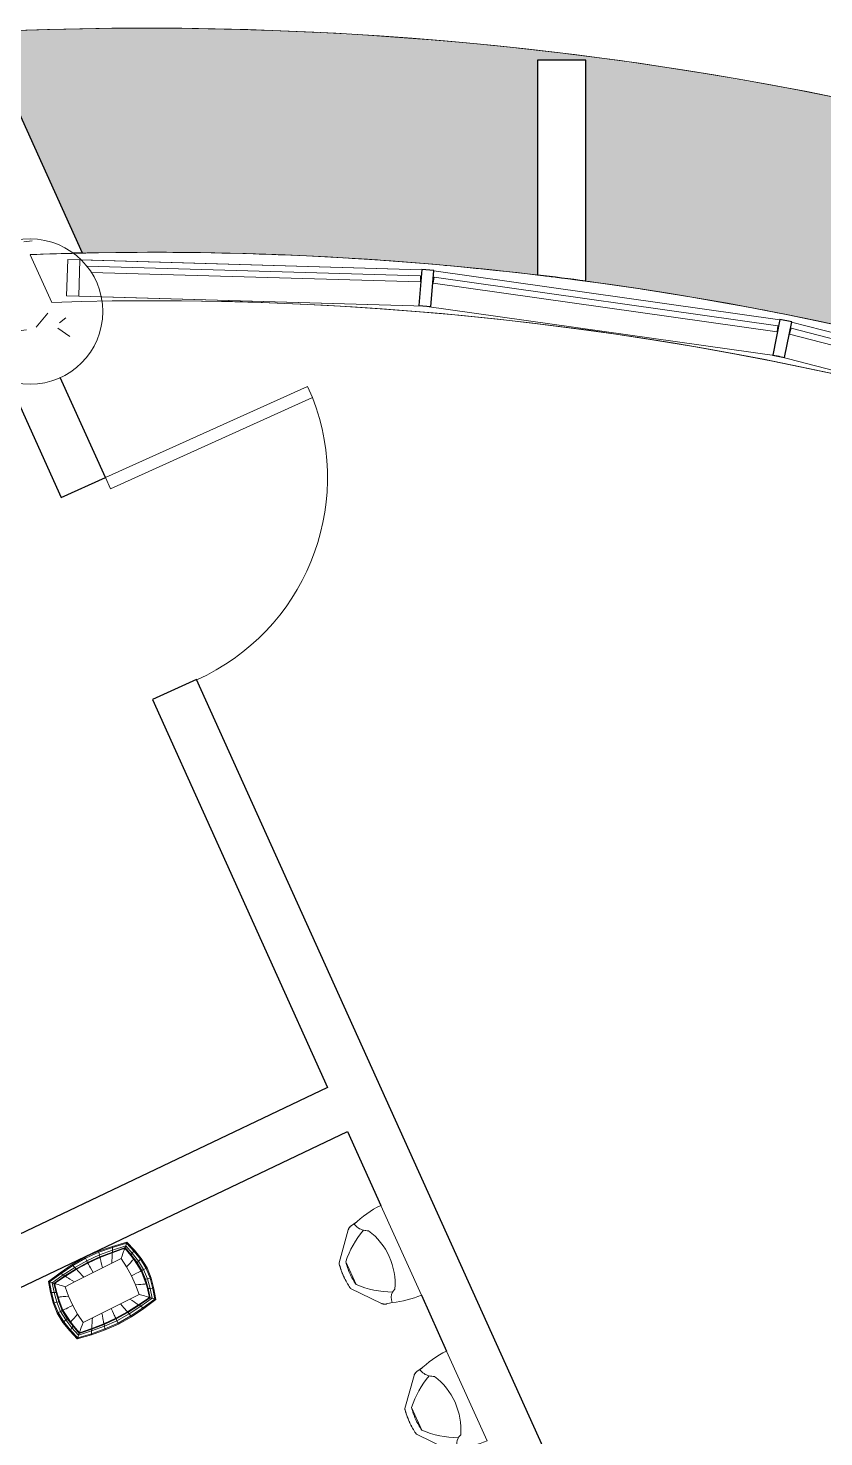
# Model space of a CAD drawing. Header units: metres. Extents: x -217 to -108, y -304 to -188.
# Drawn here: x -149.13 to -145.84, y -223.78 to -217.96 of the extents above; entities that cross this region are included whole.
import ezdxf

# ---------------------------------------------------------------- set-up
doc = ezdxf.new("R2010")
doc.units = ezdxf.units.M
for name, color, linetype, lineweight in [('A-DOOR', 31, 'Continuous', 9), ('A-FLOR', 192, 'Continuous', 9), ('A-FLOR-PATT', 8, 'Continuous', 9), ('A-GLAZ-CURT', 52, 'Continuous', 9), ('A-GLAZ-CWMG', 51, 'Continuous', 9), ('A-WALL', 113, 'Continuous', 9), ('G-IMPT', 8, 'Continuous', 9), ('P-SANR-FIXT', 6, 'Continuous', 9), ('Q-SPCQ', 91, 'Continuous', 9), ('S-COLS', 52, 'Continuous', 9)]:
    doc.layers.add(name, color=color, linetype=linetype, lineweight=lineweight)

# ---------------------------------------------------------------- blocks, each defined once
blk = doc.blocks.new('Montante rectangular - 50 x 150 mm-715911-Nivel 3')
at = {"layer": 'A-GLAZ-CWMG'}
for p, q in [((-148.9185, -219.0712), (-148.9142, -218.9213)), ((-148.9142, -218.9213), (-147.5021, -218.962)), ((-147.5147, -219.1102), (-147.5021, -218.962)), ((-147.4877, -219.1125), (-148.9185, -219.0712)), ((-147.4877, -219.1125), (-147.5147, -219.1102))]:
    blk.add_line(p, q, dxfattribs=at)
blk = doc.blocks.new('Montante rectangular - 50 x 150 mm-715918-Nivel 3')
at = {"layer": 'A-GLAZ-CWMG'}
for p, q in [((-147.4523, -218.9662), (-147.4649, -219.1144)), ((-147.4523, -218.9662), (-146.0248, -219.1684)), ((-146.0272, -219.3195), (-147.4919, -219.1121)), ((-147.4649, -219.1144), (-147.4919, -219.1121)), ((-146.0538, -219.3142), (-146.0248, -219.1684)), ((-146.0272, -219.3195), (-146.0538, -219.3142))]:
    blk.add_line(p, q, dxfattribs=at)
blk = doc.blocks.new('Montante rectangular - 50 x 150 mm-673897-Nivel 3')
at = {"layer": 'A-GLAZ-CWMG'}
for p, q in [((0, 0.075), (-0.05, 0.075)), ((-0.05, 0.075), (-0.05, -0.075)), ((0, -0.075), (0, 0.075)), ((-0.05, -0.075), (0, -0.075))]:
    blk.add_line(p, q, dxfattribs=at)
blk = doc.blocks.new('Montante rectangular - 50 x 150 mm-673896-Nivel 3')
at = {"layer": 'A-GLAZ-CWMG'}
for p, q in [((-0.025, -0.075), (-0.025, 0.075)), ((-0.025, 0.075), (0.025, 0.075)), ((0.025, 0.075), (0.025, -0.075)), ((0.025, -0.075), (-0.025, -0.075))]:
    blk.add_line(p, q, dxfattribs=at)
blk = doc.blocks.new('M_Hormigón-Redondo-Pilar - 600 mm-V50-Nivel 3')
at = {"layer": 'S-COLS'}
h = blk.add_hatch(dxfattribs=at)
h.set_pattern_fill('FP_10', color=256, style=0, pattern_type=2)
h.set_pattern_definition([(50, (149.119, 219.135), (0.7288314, -0.0632911), [0.076, -0.838]), (355, (149.119, 219.135), (-0.1409327, 0.764191), [0.061, -0.671]), (100.451, (149.18, 219.129), (0.5877327, 0.700228), [0.065, -0.712]), (46.184, (149.119, 219.338), (1.0841735, -0.1685523), [0.114, -1.257]), (96.636, (149.21, 219.324), (0.9500268, 0.989415), [0.097, -1.069]), (351.184, (149.119, 219.338), (0.9499683, 0.9901036), [0.091, -1.006]), (21, (149.221, 219.287), (0.6067662, -0.4087001), [0.076, -0.838]), (326, (149.221, 219.287), (0.2472247, 0.736702), [0.061, -0.671]), (71.451, (149.271, 219.253), (0.8535199, 0.3274948), [0.065, -0.712]), (37.5, (149.119, 219.135), (0.0124776, 0.3385577), [0.034, -0.629, 0.034, -0.647, -0.673]), (37.5, (149.119, 219.135), (0.0124776, 0.3385577), [-1.343, 0.034, -0.64]), (7.5, (149.119, 219.135), (0.26703754, 0.40027984), [0.034, -0.355, 0.034, -0.614, -0.257]), (7.5, (149.119, 219.135), (0.26703754, 0.40027984), [-1.035, 0.034, -0.223]), (327.5, (148.893, 219.135), (0.54253947, -0.02312834), [0.034, -0.22, 0.034, -0.759, -1.052]), (327.5, (148.893, 219.135), (0.54253947, -0.02312834), [-1.046, 0.034, -1.018]), (317.5, (148.791, 219.135), (0.5922234, 0.1015895), [0.034, -0.297, 0.034, -0.493, -0.747]), (317.5, (148.791, 219.135), (0.5922234, 0.1015895), [-0.856, 0.034, -0.713])])
h.paths.add_polyline_path([(0, -0.3), (0.0641, -0.2925), (0.1148, -0.2772), (0.1667, -0.2494), (0.2121, -0.2121), (0.2494, -0.1667), (0.2772, -0.1148), (0.2942, -0.0585), (0.3, 0), (0.2935, 0.061), (0.2772, 0.1148), (0.2494, 0.1667), (0.2104, 0.2135), (0.1623, 0.2518), (0.1148, 0.2772), (0.0585, 0.2942), (0, 0.3), (-0.0585, 0.2942), (-0.1148, 0.2772), (-0.1667, 0.2494), (-0.2121, 0.2121), (-0.2494, 0.1667), (-0.2788, 0.1093), (-0.2942, 0.0585), (-0.3, 0), (-0.2942, -0.0585), (-0.2772, -0.1148), (-0.2494, -0.1667), (-0.2121, -0.2121), (-0.1667, -0.2494), (-0.1148, -0.2772), (-0.0585, -0.2942), (-0.0502, -0.2951)], flags=0)
for start, end in [(360, 180), (180, 360)]:
    blk.add_arc((0, 0), 0.3, start, end, dxfattribs=at)
blk = doc.blocks.new('Panel de sistema - Acristalado-715964-Nivel 3')
at = {"layer": 'A-GLAZ-CURT', "lineweight": 18}
for p, q in [((0.7042, 0.0495), (-0.676, 0.0495)), ((-0.6557, 0.0245), (0.7042, 0.0245)), ((0.7042, 0.0245), (0.7042, 0.0495))]:
    blk.add_line(p, q, dxfattribs=at)
blk = doc.blocks.new('Panel de sistema - Acristalado-715965-Nivel 3')
at = {"layer": 'A-GLAZ-CURT', "lineweight": 18}
for p, q in [((0.7167, 0.0495), (-0.7167, 0.0495)), ((-0.7167, 0.0495), (-0.7167, 0.0245)), ((-0.7167, 0.0245), (0.7167, 0.0245)), ((0.7167, 0.0245), (0.7167, 0.0495))]:
    blk.add_line(p, q, dxfattribs=at)
blk = doc.blocks.new('Montante rectangular - 50 x 150 mm-715929-Nivel 3')
at = {"layer": 'A-GLAZ-CWMG'}
for p, q in [((-147.5021, -218.962), (-148.9086, -218.9214)), ((-147.4877, -219.1125), (-148.8257, -219.0739))]:
    blk.add_line(p, q, dxfattribs=at)
blk = doc.blocks.new('Montante rectangular - 50 x 150 mm-715935-Nivel 3')
at = {"layer": 'A-GLAZ-CWMG'}
for p, q in [((-146.0248, -219.1684), (-147.4523, -218.9662)), ((-146.0272, -219.3195), (-147.4919, -219.1121))]:
    blk.add_line(p, q, dxfattribs=at)
blk = doc.blocks.new('Montante rectangular - 50 x 150 mm-715954-Nivel 3')
at = {"layer": 'A-GLAZ-CWMG', "lineweight": 25}
for p, q in [((-0.025, 0.075), (0.025, 0.075)), ((-0.025, -0.075), (-0.025, 0.075)), ((0.025, 0.075), (0.025, -0.075)), ((0.025, -0.075), (-0.025, -0.075))]:
    blk.add_line(p, q, dxfattribs=at)
blk = doc.blocks.new('Urinal-2_Reed - Urinal-V77-Nivel 3')
at = {"layer": 'P-SANR-FIXT'}
for p, q in [((-0.0694, 0.3546), (-0.1782, 0.2643)), ((-0.0673, 0.3556), (-0.0653, 0.356)), ((-0.0653, 0.356), (-0.0593, 0.3569)), ((-0.0593, 0.3569), (-0.054, 0.3577)), ((-0.054, 0.3577), (-0.0475, 0.3585)), ((-0.0475, 0.3585), (-0.041, 0.3591)), ((-0.041, 0.3591), (-0.0343, 0.3597)), ((-0.0343, 0.3597), (-0.0264, 0.3601)), ((-0.0264, 0.3601), (-0.0207, 0.3603)), ((-0.0207, 0.3603), (-0.0162, 0.3603)), ((-0.0162, 0.3603), (-0.0136, 0.3604)), ((-0.0099, 0.3604), (-0.0073, 0.3603)), ((-0.0073, 0.3603), (-0.0027, 0.3603)), ((-0.0027, 0.3603), (0.0029, 0.3601)), ((0.0029, 0.3601), (0.0109, 0.3597)), ((0.0109, 0.3597), (0.0175, 0.3591)), ((0.0175, 0.3591), (0.024, 0.3585)), ((0.024, 0.3585), (0.0305, 0.3577)), ((0.0305, 0.3577), (0.0359, 0.3569)), ((0.0359, 0.3569), (0.0418, 0.356)), ((0.0418, 0.356), (0.0439, 0.3556)), ((0.1548, 0.2643), (0.0459, 0.3546)), ((0.0394, 0.3276), (-0.0636, 0.3276)), ((-0.0121, 0.3324), (-0.0117, 0.3324)), ((-0.1931, 0.2221), (-0.189, 0.246)), ((0.1656, 0.246), (0.1703, 0.2183)), ((-0.2153, 0.1), (0.1918, 0.1))]:
    blk.add_line(p, q, dxfattribs=at)
at = {"layer": 'P-SANR-FIXT', "flags": 128}
for points in [[(-0.0694, 0.3546), (-0.0693, 0.3548), (-0.0691, 0.3549), (-0.069, 0.355), (-0.0688, 0.3551), (-0.0687, 0.3551), (-0.0685, 0.3552), (-0.0683, 0.3553), (-0.0682, 0.3554), (-0.068, 0.3554), (-0.0678, 0.3555), (-0.0677, 0.3555), (-0.0675, 0.3556), (-0.0673, 0.3556)], [(-0.0136, 0.3604), (-0.0136, 0.3604), (-0.0136, 0.3604), (-0.0136, 0.3604), (-0.0136, 0.3604), (-0.0136, 0.3604), (-0.0135, 0.3604), (-0.0135, 0.3604), (-0.0135, 0.3604), (-0.0135, 0.3604), (-0.0134, 0.3604), (-0.0134, 0.3604), (-0.0134, 0.3604), (-0.0133, 0.3604), (-0.0133, 0.3604), (-0.0132, 0.3604), (-0.0132, 0.3604), (-0.0132, 0.3604), (-0.0131, 0.3604), (-0.013, 0.3604), (-0.013, 0.3604), (-0.0129, 0.3604), (-0.0129, 0.3604), (-0.0128, 0.3604), (-0.0128, 0.3604), (-0.0127, 0.3604), (-0.0126, 0.3604), (-0.0126, 0.3604), (-0.0125, 0.3604), (-0.0124, 0.3604), (-0.0123, 0.3604), (-0.0123, 0.3604), (-0.0122, 0.3604), (-0.0121, 0.3604), (-0.0121, 0.3604), (-0.012, 0.3604), (-0.0119, 0.3604), (-0.0118, 0.3604), (-0.0118, 0.3604), (-0.0117, 0.3604), (-0.0116, 0.3604), (-0.0115, 0.3604), (-0.0115, 0.3604), (-0.0114, 0.3604), (-0.0113, 0.3604), (-0.0112, 0.3604), (-0.0112, 0.3604), (-0.0111, 0.3604), (-0.011, 0.3604), (-0.011, 0.3604), (-0.0109, 0.3604), (-0.0108, 0.3604), (-0.0108, 0.3604), (-0.0107, 0.3604), (-0.0106, 0.3604), (-0.0106, 0.3604), (-0.0105, 0.3604), (-0.0105, 0.3604), (-0.0104, 0.3604), (-0.0103, 0.3604), (-0.0103, 0.3604), (-0.0103, 0.3604), (-0.0102, 0.3604), (-0.0102, 0.3604), (-0.0101, 0.3604), (-0.0101, 0.3604), (-0.0101, 0.3604), (-0.01, 0.3604), (-0.01, 0.3604), (-0.01, 0.3604), (-0.0099, 0.3604), (-0.0099, 0.3604), (-0.0099, 0.3604), (-0.0099, 0.3604), (-0.0099, 0.3604), (-0.0099, 0.3604), (-0.0099, 0.3604), (-0.0099, 0.3604)], [(0.0439, 0.3556), (0.044, 0.3556), (0.0442, 0.3555), (0.0444, 0.3555), (0.0446, 0.3554), (0.0447, 0.3554), (0.0449, 0.3553), (0.045, 0.3552), (0.0452, 0.3551), (0.0454, 0.355), (0.0455, 0.355), (0.0457, 0.3549), (0.0458, 0.3547), (0.0459, 0.3546)], [(-0.189, 0.246), (-0.1886, 0.2475), (-0.1882, 0.2489), (-0.1877, 0.2503), (-0.1871, 0.2517), (-0.1865, 0.253), (-0.1858, 0.2544), (-0.1851, 0.2557), (-0.1844, 0.257), (-0.1835, 0.2582), (-0.1827, 0.2594), (-0.1817, 0.2606), (-0.1808, 0.2617), (-0.1798, 0.2628), (-0.1787, 0.2639), (-0.1782, 0.2643)], [(0.1548, 0.2643), (0.1558, 0.2633), (0.1569, 0.2622), (0.1579, 0.2611), (0.1588, 0.2599), (0.1597, 0.2587), (0.1605, 0.2575), (0.1613, 0.2562), (0.1621, 0.2549), (0.1628, 0.2536), (0.1634, 0.2523), (0.164, 0.2509), (0.1645, 0.2495), (0.165, 0.2481), (0.1654, 0.2466), (0.1656, 0.246)]]:
    blk.add_lwpolyline(points, dxfattribs=at)
at = {"layer": 'P-SANR-FIXT'}
for centre, radius, start, end in [((-0.0666, 0.3512), 0.00446, 100.11286, 129.68782), ((-0.0136, 0.0544), 0.3059, 99.72055, 100.11286), ((-0.0136, 0.0544), 0.3059, 98.59422, 99.72055), ((-0.0136, 0.0544), 0.3059, 97.58315, 98.59422), ((-0.0136, 0.0544), 0.3059, 96.35686, 97.58315), ((-0.0136, 0.0544), 0.3059, 95.13236, 96.35686), ((-0.0136, 0.0544), 0.3059, 93.88166, 95.13236), ((-0.0136, 0.0544), 0.3059, 92.38552, 93.88166), ((-0.0136, 0.0544), 0.3059, 91.33472, 92.38552), ((-0.0136, 0.0544), 0.3059, 90.48581, 91.33472), ((-0.0136, 0.0544), 0.3059, 89.6476, 90.48581), ((-0.0099, 0.0544), 0.3059, 89.51419, 90.3524), ((-0.0099, 0.0544), 0.3059, 88.66528, 89.51419), ((-0.0099, 0.0544), 0.3059, 87.61448, 88.66528), ((-0.0099, 0.0544), 0.3059, 86.11834, 87.61448), ((-0.0099, 0.0544), 0.3059, 84.86764, 86.11834), ((-0.0099, 0.0544), 0.3059, 83.64314, 84.86764), ((-0.0099, 0.0544), 0.3059, 82.41685, 83.64314), ((-0.0099, 0.0544), 0.3059, 81.40578, 82.41685), ((-0.0099, 0.0544), 0.3059, 80.27945, 81.40578), ((-0.0099, 0.0544), 0.3059, 79.88714, 80.27945), ((0.0431, 0.3512), 0.00446, 50.31218, 79.88714), ((0.2005, 0.0396), 0.3908, 132.52332, 155.29048), ((-0.0121, 0.053), 0.2794, 90, 100.61692), ((-0.0121, 0.053), 0.2794, 79.38308, 89.92154), ((-0.2248, 0.0396), 0.3908, 25.49755, 47.47668), ((1.6826, -0.1098), 1.9051, 169.235, 169.96503), ((-0.1528, 0.237), 0.0373, 132.92888, 165.995), ((0.1293, 0.237), 0.0373, 14.005, 47.07112), ((-1.706, -0.1098), 1.9051, 10.03497, 10.765), ((0.2139, 0.0862), 0.4294, 161.54612, 178.16201), ((-0.192, 0.1761), 0.0461, 35.63133, 91.81852), ((-0.192, 0.1761), 0.0461, 16.50024, 35.63133), ((-0.0153, 0.4317), 0.2764, 241.35904, 298.64096), ((0.1834, 0.1635), 0.0709, 141.37304, 158.80448), ((0.1834, 0.1635), 0.0709, 103.85338, 141.37304), ((-0.2374, 0.0862), 0.4294, 1.83799, 19.89925), ((-0.2374, 0.0862), 0.4294, 18.45388, 19.89925), ((-1.706, -0.1098), 1.9051, 9.83788, 10.03497)]:
    blk.add_arc(centre, radius, start, end, dxfattribs=at)
blk = doc.blocks.new('Wastebasket01 - 11ZWBK01_dwg-V81-Nivel 3')
at = {"layer": 'G-IMPT'}
for p, q in [((-0.1326, 0.1813), (-0.1433, 0.1207)), ((-0.1294, 0.178), (-0.1394, 0.1185)), ((-0.1294, 0.178), (-0.1394, 0.1185)), ((-0.1326, 0.1813), (-0.0892, 0.1939)), ((-0.1326, 0.1813), (-0.1294, 0.178)), ((-0.1326, 0.1813), (-0.1294, 0.178)), ((-0.1294, 0.178), (-0.087, 0.19)), ((-0.1294, 0.178), (-0.087, 0.19)), ((-0.1294, 0.178), (-0.1213, 0.17)), ((-0.1294, 0.178), (-0.1213, 0.17)), ((-0.1213, 0.17), (-0.0815, 0.1804)), ((-0.1213, 0.17), (-0.0815, 0.1804)), ((-0.0892, 0.1939), (-0.045, 0.2038)), ((-0.0892, 0.1939), (-0.087, 0.19)), ((-0.087, 0.19), (-0.0439, 0.1994)), ((-0.087, 0.19), (-0.0439, 0.1994)), ((-0.087, 0.19), (-0.0815, 0.1804)), ((-0.0815, 0.1804), (-0.0411, 0.1885)), ((-0.0815, 0.1804), (-0.0411, 0.1885)), ((-0.0777, 0.1735), (-0.0815, 0.1804)), ((-0.0777, 0.1735), (-0.0391, 0.1809)), ((-0.0764, 0.1711), (-0.0384, 0.1782)), ((-0.0575, 0.175), (-0.0569, 0.1736)), ((-0.054, 0.1754), (0, 0.1811)), ((-0.045, 0.2038), (0, 0.2079)), ((-0.0439, 0.1994), (-0.045, 0.2038)), ((-0.0439, 0.1994), (0, 0.2033)), ((-0.0439, 0.1994), (0, 0.2033)), ((-0.0439, 0.1994), (-0.0411, 0.1885)), ((-0.0411, 0.1885), (0, 0.1919)), ((-0.0411, 0.1885), (0, 0.1919)), ((-0.0391, 0.1809), (-0.0411, 0.1885)), ((-0.0391, 0.1809), (0, 0.1839)), ((-0.0391, 0.1809), (-0.0384, 0.1782)), ((-0.0384, 0.1782), (0, 0.1811)), ((0.045, 0.2038), (0, 0.2079)), ((0, 0.2079), (0, 0.2033)), ((0, 0.2033), (0.0439, 0.1994)), ((0, 0.2033), (0, 0.1919)), ((0, 0.2033), (0.0439, 0.1994)), ((0.0411, 0.1885), (0, 0.1919)), ((0.0411, 0.1885), (0, 0.1919)), ((0, 0.1839), (0, 0.1919)), ((0, 0.1839), (0, 0.1811)), ((0, 0.1839), (0.0391, 0.1809)), ((0, 0.1811), (0.054, 0.1754)), ((0, 0.1795), (0, 0.1811)), ((0, 0.1811), (0.0384, 0.1782)), ((0, 0.1795), (0, 0.1777)), ((0, 0.1753), (0, 0.1777)), ((0, 0.172), (0, 0.1753)), ((0.0384, 0.1782), (0.0391, 0.1809)), ((0.0384, 0.1782), (0.0764, 0.1711)), ((0.0411, 0.1885), (0.0391, 0.1809)), ((0.0391, 0.1809), (0.0777, 0.1735)), ((0.0411, 0.1885), (0.0439, 0.1994)), ((0.0411, 0.1885), (0.0815, 0.1804)), ((0.0411, 0.1885), (0.0815, 0.1804)), ((0.045, 0.2038), (0.0439, 0.1994)), ((0.0439, 0.1994), (0.087, 0.19)), ((0.0439, 0.1994), (0.087, 0.19)), ((0.045, 0.2038), (0.0892, 0.1939)), ((0.0815, 0.1804), (0.0777, 0.1735)), ((0.087, 0.19), (0.0815, 0.1804)), ((0.1213, 0.17), (0.0815, 0.1804)), ((0.0815, 0.1804), (0.1213, 0.17)), ((0.087, 0.19), (0.0892, 0.1939)), ((0.1294, 0.178), (0.087, 0.19)), ((0.087, 0.19), (0.1294, 0.178)), ((0.1326, 0.1813), (0.0892, 0.1939)), ((0.1294, 0.178), (0.1213, 0.17)), ((0.1294, 0.178), (0.1213, 0.17)), ((0.1326, 0.1813), (0.1294, 0.178)), ((0.1326, 0.1813), (0.1294, 0.178)), ((0.1294, 0.178), (0.1394, 0.1185)), ((0.1294, 0.178), (0.1394, 0.1185)), ((0.1326, 0.1813), (0.1433, 0.1207)), ((-0.1433, 0.1207), (-0.1515, 0.0599)), ((-0.1394, 0.1185), (-0.1471, 0.0587)), ((-0.1394, 0.1185), (-0.1471, 0.0587)), ((-0.1433, 0.1207), (-0.1394, 0.1185)), ((-0.1394, 0.1185), (-0.1297, 0.1131)), ((-0.1213, 0.17), (-0.1297, 0.1131)), ((-0.1213, 0.17), (-0.1297, 0.1131)), ((-0.1158, 0.1641), (-0.123, 0.1092)), ((-0.1213, 0.17), (-0.1158, 0.1641)), ((-0.1213, 0.17), (-0.1158, 0.1641)), ((-0.1139, 0.1621), (-0.1206, 0.1078)), ((-0.1139, 0.1621), (-0.1206, 0.1078)), ((-0.1158, 0.1641), (-0.0777, 0.1735)), ((-0.1139, 0.1621), (-0.1158, 0.1641)), ((-0.1139, 0.1621), (-0.1158, 0.1641)), ((-0.1139, 0.1621), (-0.0652, 0.1733)), ((-0.1139, 0.1621), (-0.0764, 0.1711)), ((-0.1128, 0.1609), (-0.1139, 0.1621)), ((-0.1139, 0.1621), (-0.1128, 0.1609)), ((-0.1128, 0.1609), (-0.1116, 0.1596)), ((-0.1116, 0.1596), (-0.1128, 0.1609)), ((-0.1099, 0.1579), (-0.1116, 0.1596)), ((-0.1099, 0.1579), (-0.1116, 0.1596)), ((-0.1077, 0.1555), (-0.1099, 0.1579)), ((-0.1077, 0.1555), (-0.1099, 0.1579)), ((-0.1039, 0.1515), (-0.1077, 0.1555)), ((-0.1077, 0.1555), (-0.1039, 0.1515)), ((-0.1039, 0.1515), (-0.0983, 0.1457)), ((-0.0983, 0.1457), (-0.1039, 0.1515)), ((-0.091, 0.138), (-0.0983, 0.1457)), ((-0.091, 0.138), (-0.0983, 0.1457)), ((-0.0829, 0.1294), (-0.091, 0.138)), ((-0.091, 0.138), (-0.0829, 0.1294)), ((-0.0829, 0.1294), (-0.0415, 0.134)), ((-0.0829, 0.1294), (-0.0415, 0.134)), ((-0.0829, 0.1294), (-0.0829, 0.0863)), ((-0.0829, 0.1294), (-0.0829, 0.0863)), ((-0.0764, 0.1711), (-0.0777, 0.1735)), ((-0.0569, 0.1736), (-0.0563, 0.1719)), ((-0.0554, 0.1698), (-0.0563, 0.1719)), ((-0.0543, 0.1668), (-0.0554, 0.1698)), ((-0.0543, 0.1668), (-0.0523, 0.1618)), ((-0.0523, 0.1618), (-0.0494, 0.1544)), ((-0.0457, 0.1448), (-0.0494, 0.1544)), ((-0.0415, 0.134), (-0.0457, 0.1448)), ((0, 0.1361), (-0.0415, 0.134)), ((-0.0415, 0.134), (0, 0.1361)), ((0, 0.1666), (0, 0.172)), ((0, 0.1666), (0, 0.1584)), ((0, 0.1479), (0, 0.1584)), ((0, 0.1479), (0, 0.1361)), ((0.0415, 0.134), (0, 0.1361)), ((0.0415, 0.134), (0, 0.1361)), ((0.0415, 0.134), (0.0457, 0.1448)), ((0.0829, 0.1294), (0.0415, 0.134)), ((0.0415, 0.134), (0.0829, 0.1294)), ((0.0494, 0.1544), (0.0457, 0.1448)), ((0.0494, 0.1544), (0.0523, 0.1618)), ((0.0543, 0.1668), (0.0523, 0.1618)), ((0.0543, 0.1668), (0.0554, 0.1698)), ((0.0563, 0.1719), (0.0554, 0.1698)), ((0.0563, 0.1719), (0.0569, 0.1736)), ((0.1139, 0.1621), (0.0652, 0.1733)), ((0.0764, 0.1711), (0.0777, 0.1735)), ((0.0764, 0.1711), (0.1139, 0.1621)), ((0.1158, 0.1641), (0.0777, 0.1735)), ((0.091, 0.138), (0.0829, 0.1294)), ((0.0829, 0.1294), (0.091, 0.138)), ((0.0829, 0.0863), (0.0829, 0.1294)), ((0.0829, 0.1294), (0.0829, 0.0863)), ((0.091, 0.138), (0.0983, 0.1457)), ((0.091, 0.138), (0.0983, 0.1457)), ((0.1039, 0.1515), (0.0983, 0.1457)), ((0.0983, 0.1457), (0.1039, 0.1515)), ((0.1039, 0.1515), (0.1077, 0.1555)), ((0.1077, 0.1555), (0.1039, 0.1515)), ((0.1099, 0.1579), (0.1077, 0.1555)), ((0.1077, 0.1555), (0.1099, 0.1579)), ((0.1099, 0.1579), (0.1116, 0.1596)), ((0.1099, 0.1579), (0.1116, 0.1596)), ((0.1116, 0.1596), (0.1128, 0.1609)), ((0.1116, 0.1596), (0.1128, 0.1609)), ((0.1128, 0.1609), (0.1139, 0.1621)), ((0.1139, 0.1621), (0.1128, 0.1609)), ((0.1158, 0.1641), (0.1139, 0.1621)), ((0.1158, 0.1641), (0.1139, 0.1621)), ((0.1139, 0.1621), (0.1206, 0.1078)), ((0.1139, 0.1621), (0.1206, 0.1078)), ((0.1158, 0.1641), (0.1213, 0.17)), ((0.1158, 0.1641), (0.1213, 0.17)), ((0.1158, 0.1641), (0.123, 0.1092)), ((0.1213, 0.17), (0.1297, 0.1131)), ((0.1213, 0.17), (0.1297, 0.1131)), ((0.1297, 0.1131), (0.1394, 0.1185)), ((0.1433, 0.1207), (0.1394, 0.1185)), ((0.1394, 0.1185), (0.1471, 0.0587)), ((0.1394, 0.1185), (0.1471, 0.0587)), ((0.1433, 0.1207), (0.1515, 0.0599)), ((-0.1515, 0.0599), (-0.1547, -0.0015)), ((-0.1515, 0.0599), (-0.1471, 0.0587)), ((-0.1471, 0.0587), (-0.1501, -0.0015)), ((-0.1471, 0.0587), (-0.1501, -0.0015)), ((-0.1471, 0.0587), (-0.1362, 0.056)), ((-0.1297, 0.1131), (-0.1362, 0.056)), ((-0.1297, 0.1131), (-0.1362, 0.056)), ((-0.1297, 0.1131), (-0.123, 0.1092)), ((-0.123, 0.1092), (-0.1285, 0.0541)), ((-0.1206, 0.1078), (-0.1258, 0.0534)), ((-0.1206, 0.1078), (-0.1258, 0.0534)), ((-0.1206, 0.1078), (-0.123, 0.1092)), ((-0.1206, 0.1078), (-0.1193, 0.1071)), ((-0.1178, 0.1062), (-0.1193, 0.1071)), ((-0.1178, 0.1062), (-0.1158, 0.1051)), ((-0.113, 0.1035), (-0.1158, 0.1051)), ((-0.1085, 0.1009), (-0.113, 0.1035)), ((-0.1017, 0.097), (-0.1085, 0.1009)), ((-0.0928, 0.0919), (-0.1017, 0.097)), ((-0.0928, 0.0919), (-0.0829, 0.0863)), ((-0.0829, 0.0863), (-0.0829, 0.0432)), ((-0.0829, 0.0863), (-0.0829, 0.0432)), ((0.0829, 0.0863), (0.0928, 0.0919)), ((0.0829, 0.0432), (0.0829, 0.0863)), ((0.0829, 0.0863), (0.0829, 0.0432)), ((0.0928, 0.0919), (0.1017, 0.097)), ((0.1017, 0.097), (0.1085, 0.1009)), ((0.1085, 0.1009), (0.113, 0.1035)), ((0.113, 0.1035), (0.1158, 0.1051)), ((0.1178, 0.1062), (0.1158, 0.1051)), ((0.1178, 0.1062), (0.1193, 0.1071)), ((0.1193, 0.1071), (0.1206, 0.1078)), ((0.1206, 0.1078), (0.123, 0.1092)), ((0.1206, 0.1078), (0.1258, 0.0534)), ((0.1206, 0.1078), (0.1258, 0.0534)), ((0.123, 0.1092), (0.1297, 0.1131)), ((0.123, 0.1092), (0.1285, 0.0541)), ((0.1297, 0.1131), (0.1362, 0.056)), ((0.1297, 0.1131), (0.1362, 0.056)), ((0.1471, 0.0587), (0.1362, 0.056)), ((0.1515, 0.0599), (0.1471, 0.0587)), ((0.1471, 0.0587), (0.1501, -0.0015)), ((0.1471, 0.0587), (0.1501, -0.0015)), ((0.1515, 0.0599), (0.1547, -0.0015)), ((-0.1362, 0.056), (-0.1387, -0.0015)), ((-0.1362, 0.056), (-0.1387, -0.0015)), ((-0.1362, 0.056), (-0.1285, 0.0541)), ((-0.1307, -0.0012), (-0.1285, 0.0541)), ((-0.1258, 0.0534), (-0.1285, 0.0541)), ((-0.1258, 0.0534), (-0.1279, -0.0012)), ((-0.1258, 0.0534), (-0.1279, -0.0012)), ((-0.1258, 0.0534), (-0.1243, 0.0531)), ((-0.1226, 0.0526), (-0.1243, 0.0531)), ((-0.1204, 0.0521), (-0.1226, 0.0526)), ((-0.1204, 0.0521), (-0.1172, 0.0513)), ((-0.112, 0.0501), (-0.1172, 0.0513)), ((-0.1042, 0.0482), (-0.112, 0.0501)), ((-0.0942, 0.0458), (-0.1042, 0.0482)), ((-0.0942, 0.0458), (-0.0829, 0.0432)), ((-0.0829, 0.0432), (-0.0829, 0)), ((-0.0829, 0.0432), (-0.0829, 0)), ((0.0829, 0.0432), (0.0942, 0.0458)), ((0.0829, 0), (0.0829, 0.0432)), ((0.0829, 0.0432), (0.0829, 0)), ((0.0942, 0.0458), (0.1042, 0.0482)), ((0.112, 0.0501), (0.1042, 0.0482)), ((0.112, 0.0501), (0.1172, 0.0513)), ((0.1204, 0.0521), (0.1172, 0.0513)), ((0.1204, 0.0521), (0.1226, 0.0526)), ((0.1243, 0.0531), (0.1226, 0.0526)), ((0.1243, 0.0531), (0.1258, 0.0534)), ((0.1258, 0.0534), (0.1285, 0.0541)), ((0.1258, 0.0534), (0.1279, -0.0012)), ((0.1258, 0.0534), (0.1279, -0.0012)), ((0.1362, 0.056), (0.1285, 0.0541)), ((0.1285, 0.0541), (0.1307, -0.0012)), ((0.1362, 0.056), (0.1387, -0.0015)), ((0.1362, 0.056), (0.1387, -0.0015)), ((-0.1547, -0.0015), (-0.1513, -0.0618)), ((-0.1547, -0.0015), (-0.1501, -0.0015)), ((-0.1501, -0.0015), (-0.147, -0.0607)), ((-0.1501, -0.0015), (-0.1387, -0.0015)), ((-0.1501, -0.0015), (-0.147, -0.0607)), ((-0.147, -0.0607), (-0.1361, -0.0579)), ((-0.1307, -0.0012), (-0.1387, -0.0015)), ((-0.1387, -0.0015), (-0.1361, -0.0579)), ((-0.1387, -0.0015), (-0.1361, -0.0579)), ((-0.1361, -0.0579), (-0.1284, -0.0557)), ((-0.1361, -0.0579), (-0.1296, -0.1141)), ((-0.1361, -0.0579), (-0.1296, -0.1141)), ((-0.1307, -0.0012), (-0.1279, -0.0012)), ((-0.1307, -0.0012), (-0.1284, -0.0557)), ((-0.1284, -0.0557), (-0.1258, -0.055)), ((-0.1229, -0.11), (-0.1284, -0.0557)), ((-0.1263, -0.0011), (-0.1279, -0.0012)), ((-0.1279, -0.0012), (-0.1258, -0.055)), ((-0.1279, -0.0012), (-0.1258, -0.055)), ((-0.1263, -0.0011), (-0.1245, -0.0011)), ((-0.1243, -0.0546), (-0.1258, -0.055)), ((-0.1258, -0.055), (-0.1206, -0.1086)), ((-0.1206, -0.1086), (-0.1258, -0.055)), ((-0.1222, -0.001), (-0.1245, -0.0011)), ((-0.1225, -0.0541), (-0.1243, -0.0546)), ((-0.1203, -0.0535), (-0.1225, -0.0541)), ((-0.1188, -0.0009), (-0.1222, -0.001)), ((-0.1203, -0.0535), (-0.1171, -0.0526)), ((-0.1134, -0.0008), (-0.1188, -0.0009)), ((-0.112, -0.0511), (-0.1171, -0.0526)), ((-0.1134, -0.0008), (-0.1052, -0.0006)), ((-0.1042, -0.049), (-0.112, -0.0511)), ((-0.0947, -0.0003), (-0.1052, -0.0006)), ((-0.0942, -0.0462), (-0.1042, -0.049)), ((-0.0947, -0.0003), (-0.0829, 0)), ((-0.0942, -0.0462), (-0.0829, -0.0432)), ((-0.0829, 0), (-0.0829, -0.0432)), ((-0.0829, 0), (-0.0829, -0.0432)), ((-0.0829, -0.0432), (-0.0829, -0.0863)), ((-0.0829, -0.0432), (-0.0829, -0.0863)), ((0.0829, -0.0432), (0.0829, 0)), ((0.0829, 0), (0.0829, -0.0432)), ((0.0947, -0.0003), (0.0829, 0)), ((0.0829, -0.0432), (0.0829, -0.0863)), ((0.0829, -0.0432), (0.0829, -0.0863)), ((0.0829, -0.0432), (0.0942, -0.0462)), ((0.0942, -0.0462), (0.1042, -0.049)), ((0.0947, -0.0003), (0.1052, -0.0006)), ((0.1042, -0.049), (0.112, -0.0511)), ((0.1134, -0.0008), (0.1052, -0.0006)), ((0.1171, -0.0526), (0.112, -0.0511)), ((0.1134, -0.0008), (0.1188, -0.0009)), ((0.1171, -0.0526), (0.1203, -0.0535)), ((0.1188, -0.0009), (0.1222, -0.001)), ((0.1203, -0.0535), (0.1225, -0.0541)), ((0.1206, -0.1086), (0.1258, -0.055)), ((0.1258, -0.055), (0.1206, -0.1086)), ((0.1222, -0.001), (0.1245, -0.0011)), ((0.1225, -0.0541), (0.1243, -0.0546)), ((0.1284, -0.0557), (0.1229, -0.11)), ((0.1258, -0.055), (0.1243, -0.0546)), ((0.1263, -0.0011), (0.1245, -0.0011)), ((0.1279, -0.0012), (0.1258, -0.055)), ((0.1258, -0.055), (0.1279, -0.0012)), ((0.1258, -0.055), (0.1284, -0.0557)), ((0.1263, -0.0011), (0.1279, -0.0012)), ((0.1307, -0.0012), (0.1279, -0.0012)), ((0.1307, -0.0012), (0.1284, -0.0557)), ((0.1284, -0.0557), (0.1361, -0.0579)), ((0.1361, -0.0579), (0.1296, -0.1141)), ((0.1361, -0.0579), (0.1296, -0.1141)), ((0.1307, -0.0012), (0.1387, -0.0015)), ((0.1387, -0.0015), (0.1361, -0.0579)), ((0.1387, -0.0015), (0.1361, -0.0579)), ((0.147, -0.0607), (0.1361, -0.0579)), ((0.1387, -0.0015), (0.1501, -0.0015)), ((0.1501, -0.0015), (0.147, -0.0607)), ((0.1501, -0.0015), (0.147, -0.0607)), ((0.1501, -0.0015), (0.1547, -0.0015)), ((0.1547, -0.0015), (0.1513, -0.0618)), ((-0.1513, -0.0618), (-0.147, -0.0607)), ((-0.1432, -0.1217), (-0.1513, -0.0618)), ((-0.147, -0.0607), (-0.1393, -0.1195)), ((-0.1393, -0.1195), (-0.147, -0.0607)), ((-0.1393, -0.1195), (-0.1296, -0.1141)), ((-0.1229, -0.11), (-0.1296, -0.1141)), ((-0.1213, -0.17), (-0.1296, -0.1141)), ((-0.1296, -0.1141), (-0.1213, -0.17)), ((-0.1229, -0.11), (-0.1206, -0.1086)), ((-0.1229, -0.11), (-0.1158, -0.1641)), ((-0.1193, -0.1078), (-0.1206, -0.1086)), ((-0.1139, -0.1621), (-0.1206, -0.1086)), ((-0.1206, -0.1086), (-0.1139, -0.1621)), ((-0.1177, -0.1069), (-0.1193, -0.1078)), ((-0.1158, -0.1058), (-0.1177, -0.1069)), ((-0.113, -0.1041), (-0.1158, -0.1058)), ((-0.1084, -0.1014), (-0.113, -0.1041)), ((-0.1016, -0.0974), (-0.1084, -0.1014)), ((-0.0928, -0.0921), (-0.1016, -0.0974)), ((-0.0928, -0.0921), (-0.0829, -0.0863)), ((-0.0829, -0.0863), (-0.0829, -0.1294)), ((-0.0829, -0.0863), (-0.0829, -0.1294)), ((0.0829, -0.1294), (0.0829, -0.0863)), ((0.0829, -0.0863), (0.0829, -0.1294)), ((0.0829, -0.0863), (0.0928, -0.0921)), ((0.1016, -0.0974), (0.0928, -0.0921)), ((0.1016, -0.0974), (0.1084, -0.1014)), ((0.113, -0.1041), (0.1084, -0.1014)), ((0.113, -0.1041), (0.1158, -0.1058)), ((0.1206, -0.1086), (0.1139, -0.1621)), ((0.1206, -0.1086), (0.1139, -0.1621)), ((0.1177, -0.1069), (0.1158, -0.1058)), ((0.1229, -0.11), (0.1158, -0.1641)), ((0.1193, -0.1078), (0.1177, -0.1069)), ((0.1193, -0.1078), (0.1206, -0.1086)), ((0.1206, -0.1086), (0.1229, -0.11)), ((0.1213, -0.17), (0.1296, -0.1141)), ((0.1213, -0.17), (0.1296, -0.1141)), ((0.1229, -0.11), (0.1296, -0.1141)), ((0.1393, -0.1195), (0.1296, -0.1141)), ((0.1393, -0.1195), (0.147, -0.0607)), ((0.147, -0.0607), (0.1393, -0.1195)), ((0.1432, -0.1217), (0.1513, -0.0618)), ((0.147, -0.0607), (0.1513, -0.0618)), ((-0.1432, -0.1217), (-0.1393, -0.1195)), ((-0.1432, -0.1217), (-0.1326, -0.1813)), ((-0.1294, -0.178), (-0.1393, -0.1195)), ((-0.1393, -0.1195), (-0.1294, -0.178)), ((-0.1294, -0.178), (-0.1213, -0.17)), ((-0.1294, -0.178), (-0.1213, -0.17)), ((-0.1158, -0.1641), (-0.1213, -0.17)), ((-0.1158, -0.1641), (-0.1213, -0.17)), ((-0.1213, -0.17), (-0.0815, -0.1804)), ((-0.1213, -0.17), (-0.0815, -0.1804)), ((-0.1158, -0.1641), (-0.1139, -0.1621)), ((-0.1158, -0.1641), (-0.1139, -0.1621)), ((-0.1158, -0.1641), (-0.0777, -0.1735)), ((-0.1139, -0.1621), (-0.1128, -0.1609)), ((-0.1128, -0.1609), (-0.1139, -0.1621)), ((-0.1139, -0.1621), (-0.0652, -0.1733)), ((-0.1139, -0.1621), (-0.0764, -0.1711)), ((-0.1116, -0.1596), (-0.1128, -0.1609)), ((-0.1116, -0.1596), (-0.1128, -0.1609)), ((-0.1099, -0.1579), (-0.1116, -0.1596)), ((-0.1116, -0.1596), (-0.1099, -0.1579)), ((-0.1077, -0.1555), (-0.1099, -0.1579)), ((-0.1077, -0.1555), (-0.1099, -0.1579)), ((-0.1077, -0.1555), (-0.1039, -0.1515)), ((-0.1077, -0.1555), (-0.1039, -0.1515)), ((-0.0983, -0.1457), (-0.1039, -0.1515)), ((-0.0983, -0.1457), (-0.1039, -0.1515)), ((-0.091, -0.138), (-0.0983, -0.1457)), ((-0.091, -0.138), (-0.0983, -0.1457)), ((-0.0829, -0.1294), (-0.091, -0.138)), ((-0.0829, -0.1294), (-0.091, -0.138)), ((-0.0829, -0.1294), (-0.0415, -0.134)), ((-0.0829, -0.1294), (-0.0415, -0.134)), ((-0.0777, -0.1735), (-0.0815, -0.1804)), ((-0.0777, -0.1735), (-0.0764, -0.1711)), ((-0.0777, -0.1735), (-0.0391, -0.1809)), ((-0.0764, -0.1711), (-0.0384, -0.1782)), ((-0.0563, -0.1719), (-0.0569, -0.1736)), ((-0.0563, -0.1719), (-0.0554, -0.1698)), ((-0.0543, -0.1668), (-0.0554, -0.1698)), ((-0.0543, -0.1668), (-0.0523, -0.1618)), ((-0.0494, -0.1544), (-0.0523, -0.1618)), ((-0.0494, -0.1544), (-0.0457, -0.1448)), ((-0.0415, -0.134), (-0.0457, -0.1448)), ((-0.0415, -0.134), (0, -0.1361)), ((-0.0415, -0.134), (0, -0.1361)), ((0, -0.1361), (0.0415, -0.134)), ((0, -0.1361), (0.0415, -0.134)), ((0, -0.1479), (0, -0.1361)), ((0, -0.1479), (0, -0.1584)), ((0, -0.1584), (0, -0.1666)), ((0, -0.1666), (0, -0.172)), ((0, -0.1753), (0, -0.172)), ((0.0384, -0.1782), (0.0764, -0.1711)), ((0.0391, -0.1809), (0.0777, -0.1735)), ((0.0829, -0.1294), (0.0415, -0.134)), ((0.0829, -0.1294), (0.0415, -0.134)), ((0.0457, -0.1448), (0.0415, -0.134)), ((0.0494, -0.1544), (0.0457, -0.1448)), ((0.0494, -0.1544), (0.0523, -0.1618)), ((0.0543, -0.1668), (0.0523, -0.1618)), ((0.0543, -0.1668), (0.0554, -0.1698)), ((0.0554, -0.1698), (0.0563, -0.1719)), ((0.0569, -0.1736), (0.0563, -0.1719)), ((0.0569, -0.1736), (0.0575, -0.175)), ((0.1139, -0.1621), (0.0662, -0.173)), ((0.0764, -0.1711), (0.1139, -0.1621)), ((0.0764, -0.1711), (0.0777, -0.1735)), ((0.1158, -0.1641), (0.0777, -0.1735)), ((0.0815, -0.1804), (0.0777, -0.1735)), ((0.0815, -0.1804), (0.1213, -0.17)), ((0.0815, -0.1804), (0.1213, -0.17)), ((0.0829, -0.1294), (0.091, -0.138)), ((0.0829, -0.1294), (0.091, -0.138)), ((0.0983, -0.1457), (0.091, -0.138)), ((0.0983, -0.1457), (0.091, -0.138)), ((0.0983, -0.1457), (0.1039, -0.1515)), ((0.0983, -0.1457), (0.1039, -0.1515)), ((0.1039, -0.1515), (0.1077, -0.1555)), ((0.1077, -0.1555), (0.1039, -0.1515)), ((0.1077, -0.1555), (0.1099, -0.1579)), ((0.1077, -0.1555), (0.1099, -0.1579)), ((0.1099, -0.1579), (0.1116, -0.1596)), ((0.1116, -0.1596), (0.1099, -0.1579)), ((0.1128, -0.1609), (0.1116, -0.1596)), ((0.1116, -0.1596), (0.1128, -0.1609)), ((0.1128, -0.1609), (0.1139, -0.1621)), ((0.1139, -0.1621), (0.1128, -0.1609)), ((0.1139, -0.1621), (0.1158, -0.1641)), ((0.1139, -0.1621), (0.1158, -0.1641)), ((0.1213, -0.17), (0.1158, -0.1641)), ((0.1213, -0.17), (0.1158, -0.1641)), ((0.1294, -0.178), (0.1213, -0.17)), ((0.1294, -0.178), (0.1213, -0.17)), ((0.1393, -0.1195), (0.1294, -0.178)), ((0.1294, -0.178), (0.1393, -0.1195)), ((0.1432, -0.1217), (0.1326, -0.1813)), ((0.1432, -0.1217), (0.1393, -0.1195)), ((-0.1326, -0.1813), (-0.1294, -0.178)), ((-0.1326, -0.1813), (-0.1294, -0.178)), ((-0.1326, -0.1813), (-0.0892, -0.1939)), ((-0.1294, -0.178), (-0.087, -0.19)), ((-0.1294, -0.178), (-0.087, -0.19)), ((-0.0892, -0.1939), (-0.087, -0.19)), ((-0.0892, -0.1939), (-0.045, -0.2038)), ((-0.087, -0.19), (-0.0815, -0.1804)), ((-0.087, -0.19), (-0.0439, -0.1994)), ((-0.087, -0.19), (-0.0439, -0.1994)), ((-0.0815, -0.1804), (-0.0411, -0.1885)), ((-0.0815, -0.1804), (-0.0411, -0.1885)), ((-0.054, -0.1754), (0, -0.1811)), ((-0.045, -0.2038), (-0.0439, -0.1994)), ((-0.045, -0.2038), (0, -0.2079)), ((-0.0439, -0.1994), (-0.0411, -0.1885)), ((-0.0439, -0.1994), (0, -0.2033)), ((-0.0439, -0.1994), (0, -0.2033)), ((-0.0391, -0.1809), (-0.0411, -0.1885)), ((-0.0411, -0.1885), (0, -0.1919)), ((-0.0411, -0.1885), (0, -0.1919)), ((-0.0384, -0.1782), (-0.0391, -0.1809)), ((-0.0391, -0.1809), (0, -0.1839)), ((-0.0384, -0.1782), (0, -0.1811)), ((0, -0.1777), (0, -0.1753)), ((0, -0.1811), (0.054, -0.1754)), ((0, -0.1777), (0, -0.1795)), ((0, -0.1811), (0.0384, -0.1782)), ((0, -0.1811), (0, -0.1795)), ((0.0391, -0.1809), (0, -0.1839)), ((0, -0.1811), (0, -0.1839)), ((0, -0.1919), (0, -0.1839)), ((0, -0.1919), (0.0411, -0.1885)), ((0, -0.1919), (0.0411, -0.1885)), ((0, -0.2033), (0, -0.1919)), ((0, -0.2033), (0.0439, -0.1994)), ((0, -0.2033), (0.0439, -0.1994)), ((0, -0.2033), (0, -0.2079)), ((0, -0.2079), (0.045, -0.2038)), ((0.0391, -0.1809), (0.0384, -0.1782)), ((0.0391, -0.1809), (0.0411, -0.1885)), ((0.0815, -0.1804), (0.0411, -0.1885)), ((0.0815, -0.1804), (0.0411, -0.1885)), ((0.0439, -0.1994), (0.0411, -0.1885)), ((0.087, -0.19), (0.0439, -0.1994)), ((0.0439, -0.1994), (0.087, -0.19)), ((0.045, -0.2038), (0.0439, -0.1994)), ((0.0892, -0.1939), (0.045, -0.2038)), ((0.087, -0.19), (0.0815, -0.1804)), ((0.087, -0.19), (0.1294, -0.178)), ((0.087, -0.19), (0.1294, -0.178)), ((0.0892, -0.1939), (0.087, -0.19)), ((0.0892, -0.1939), (0.1326, -0.1813)), ((0.1326, -0.1813), (0.1294, -0.178)), ((0.1326, -0.1813), (0.1294, -0.178))]:
    blk.add_line(p, q, dxfattribs=at)
blk = doc.blocks.new('Wastebasket01 - Wastebasket01-V82-Nivel 3')
blk.add_blockref('Wastebasket01 - 11ZWBK01_dwg-V81-Nivel 3', (0, 0))
blk = doc.blocks.new('M_Simple-A ras - 0915 x 2134 mm-989653-Nivel 3')
at = {"layer": 'A-DOOR', "lineweight": 18}
for p, q in [((0.4065, -0.1), (0.4065, -1.0153)), ((0.4575, -0.1), (0.4065, -0.1)), ((0.4575, -0.1), (0.4575, -1.0153)), ((0.4575, -1.0153), (0.4065, -1.0153))]:
    blk.add_line(p, q, dxfattribs=at)
at = {"layer": 'A-DOOR'}
blk.add_arc((0.4575, -0.1), 0.9167, 180, 266.81071, dxfattribs=at)

msp = doc.modelspace()

# ---------------------------------------------------------------- hatches: boundary and pattern name
at = {"layer": 'A-FLOR-PATT'}
h = msp.add_hatch(dxfattribs=at)
h.set_pattern_fill('FP_24', color=256, style=0, pattern_type=2)
h.set_pattern_definition([(0, (0, 0), (0.406, 0.102), [0.034, -0.271, 0.034, -0.271, -1.626]), (0, (0, 0), (0.406, 0.102), [-0.61, 0.034, -0.576, 0.034, -0.271, -0.711]), (0, (0, 0), (0.406, 0.102), [-1.524, 0.034, -0.17, 0.034, -0.474]), (120, (0.152, 0.051), (-0.29133459, 0.300606314), [0.034, -0.271, 0.034, -0.271, -1.626]), (120, (0.152, 0.051), (-0.29133459, 0.300606314), [-0.61, 0.034, -0.576, 0.034, -0.271, -0.711]), (120, (0.152, 0.051), (-0.29133459, 0.300606314), [-1.524, 0.034, -0.17, 0.034, -0.474]), (240, (0.203, 0.254), (-0.11466541, -0.402606314), [0.034, -0.271, 0.034, -0.271, -1.626]), (240, (0.203, 0.254), (-0.11466541, -0.402606314), [-0.61, 0.034, -0.576, 0.034, -0.271, -0.711]), (240, (0.203, 0.254), (-0.11466541, -0.402606314), [-1.524, 0.034, -0.17, 0.034, -0.474])])
h.paths.add_polyline_path([(-138.3654, -242.2463), (-138.1192, -241.9872), (-137.8366, -241.6716), (-137.5635, -241.3478), (-137.3001, -241.016), (-137.0466, -240.6766), (-136.8033, -240.3298), (-136.5513, -239.9451), (-136.3479, -239.6154), (-136.1363, -239.2484), (-135.9356, -238.8753), (-135.7461, -238.4965), (-135.5678, -238.1121), (-135.401, -237.7227), (-135.2362, -237.3021), (-135.1023, -236.93), (-134.9707, -236.5273), (-134.851, -236.1209), (-134.7434, -235.7112), (-134.648, -235.2984), (-134.5648, -234.883), (-134.493, -234.4581), (-134.4356, -234.0457), (-134.3896, -233.6246), (-134.3561, -233.2023), (-134.335, -232.7792), (-134.3266, -232.3556), (-134.3306, -231.932), (-134.3497, -231.4718), (-134.3763, -231.0861), (-134.4179, -230.6645), (-134.472, -230.2443), (-134.5384, -229.8259), (-134.6172, -229.4097), (-134.7083, -228.9959), (-134.8116, -228.5851), (-134.927, -228.1775), (-135.0544, -227.7735), (-135.1937, -227.3734), (-135.3448, -226.9776), (-135.5075, -226.5865), (-135.6847, -226.1943), (-135.7784, -226.0021), (-135.7163, -226.1397), (-136.5344, -226.5088), (-136.6218, -226.3289), (-135.8002, -225.9574), (-135.8796, -225.7961), (-136.0641, -225.4443), (-136.2719, -225.0751), (-136.4905, -224.7123), (-136.7198, -224.356), (-136.9595, -224.0067), (-137.2094, -223.6647), (-137.4693, -223.3301), (-137.7391, -223.0035), (-138.0183, -222.6849), (-138.3069, -222.3748), (-138.6045, -222.0733), (-138.9109, -221.7807), (-139.2259, -221.4974), (-139.549, -221.2235), (-139.8802, -220.9593), (-140.219, -220.705), (-140.5791, -220.4515), (-140.9184, -220.227), (-141.2785, -220.0037), (-141.6449, -219.7912), (-142.0175, -219.5896), (-142.3959, -219.3991), (-142.7798, -219.2199), (-143.1978, -219.0407), (-143.5626, -218.896), (-143.9609, -218.7515), (-144.3632, -218.6189), (-144.7693, -218.4983), (-145.1788, -218.3897), (-145.5913, -218.2933), (-146.0065, -218.2091), (-146.424, -218.1373), (-146.8435, -218.0778), (-147.2645, -218.0308), (-147.6867, -217.9963), (-148.1098, -217.9742), (-148.5333, -217.9647), (-148.9569, -217.9677), (-149.3141, -217.9809), (-148.9024, -218.8932), (-148.9024, -218.894), (-148.8364, -218.8933), (-148.7073, -218.8903), (-148.5862, -218.8903), (-148.5333, -218.8905), (-148.4266, -218.8925), (-148.2956, -218.8936), (-148.2126, -218.8965), (-148.1462, -218.898), (-148.017, -218.9043), (-147.8842, -218.9095), (-147.8043, -218.9148), (-147.7136, -218.9203), (-147.5021, -218.9361), (-147.4734, -218.9381), (-147.3967, -218.9456), (-147.3018, -218.9543), (-147.1934, -218.9662), (-147.0294, -218.9838), (-146.9605, -218.9921), (-147.0252, -218.9838), (-147.0252, -218.0969), (-146.8252, -218.0969), (-146.8252, -219.0092), (-146.8339, -219.0092), (-146.7929, -219.015), (-146.6556, -219.0331), (-146.5854, -219.0444), (-146.5144, -219.0549), (-146.3878, -219.0768), (-146.2493, -219.0994), (-146.1701, -219.1144), (-146.1105, -219.1253), (-145.9606, -219.1557), (-145.8451, -219.1782), (-145.782, -219.1925), (-145.7089, -219.208), (-145.5841, -219.2376), (-145.4437, -219.2695), (-145.3841, -219.2848), (-145.3101, -219.303), (-145.1863, -219.3363), (-145.0452, -219.373), (-144.9894, -219.3893), (-144.9145, -219.4102), (-144.7918, -219.4472), (-144.6248, -219.497), (-144.5709, -219.5139), (-144.5224, -219.5294), (-144.3744, -219.5788), (-144.2587, -219.6166), (-144.2104, -219.634), (-144.1342, -219.6605), (-143.7503, -219.8034), (-143.4912, -219.9071), (-143.6017, -219.8619), (-143.6017, -219.011), (-143.4017, -219.011), (-143.4017, -219.9445), (-143.371, -219.958), (-142.9967, -220.1241), (-142.6277, -220.3016), (-142.2645, -220.4902), (-141.9098, -220.6882), (-141.5751, -220.8881), (-141.2461, -221.0979), (-140.9695, -221.2853), (-141.1505, -221.1615), (-141.1505, -220.3507), (-140.9505, -220.3507), (-140.9505, -221.2984), (-140.909, -221.3275), (-140.5742, -221.5712), (-140.2567, -221.817), (-139.9421, -222.0765), (-139.6355, -222.3454), (-139.3372, -222.6236), (-139.1086, -222.8488), (-139.1408, -222.8164), (-138.5047, -222.1803), (-138.3633, -222.3218), (-139.0013, -222.9582), (-138.9892, -222.9722), (-138.7668, -223.2065), (-138.4952, -223.5107), (-138.2105, -223.8517), (-137.9605, -224.1703), (-137.7207, -224.4958), (-137.4912, -224.8277), (-137.2724, -225.1656), (-137.0644, -225.5089), (-136.8674, -225.8571), (-136.6802, -226.2123), (-136.5013, -226.5787), (-136.3223, -226.9776), (-136.1751, -227.3326), (-136.0291, -227.7176), (-135.8951, -228.1069), (-135.7724, -228.5029), (-135.6581, -228.9185), (-135.5659, -229.297), (-135.4807, -229.6998), (-135.408, -230.105), (-135.3533, -230.4712), (-135.3795, -230.287), (-134.9956, -230.1138), (-134.9133, -230.2961), (-135.3503, -230.4933), (-135.3477, -230.5123), (-135.3001, -230.9213), (-135.265, -231.3315), (-135.2426, -231.7426), (-135.2329, -232.1542), (-135.2358, -232.5659), (-135.2514, -232.9773), (-135.2797, -233.3881), (-135.3185, -233.7799), (-134.6036, -234.4013), (-134.7348, -234.5523), (-135.348, -234.0193), (-135.3327, -233.8905), (-135.3741, -234.206), (-135.4401, -234.6124), (-135.5186, -235.0166), (-135.6095, -235.4181), (-135.7127, -235.8167), (-135.8342, -236.2304), (-135.9253, -236.5136), (-135.2362, -237.1125), (-135.3674, -237.2635), (-135.9954, -236.7176), (-135.9601, -236.6157), (-136.0952, -236.9907), (-136.1721, -237.1864), (-136.2077, -237.2784), (-136.2278, -237.3259), (-136.2466, -237.3736), (-136.3565, -237.6307), (-136.3738, -237.6705), (-136.4003, -237.7298), (-136.4249, -237.7841), (-136.5255, -238.0012), (-136.5513, -238.0549), (-136.561, -238.0745), (-136.5844, -238.1245), (-136.6949, -238.3445), (-136.7174, -238.3898), (-136.7447, -238.4408), (-136.7844, -238.5173), (-136.8913, -238.7152), (-136.9097, -238.7495), (-136.9395, -238.8014), (-136.9814, -238.8764), (-137.1028, -239.0856), (-137.1128, -239.1031), (-137.1452, -239.1557), (-137.1941, -239.2371), (-137.277, -239.3697), (-137.3266, -239.4504), (-137.3617, -239.5036), (-137.3952, -239.5568), (-137.4994, -239.7127), (-137.4981, -239.7127), (-137.4891, -239.6993), (-136.82, -240.2809), (-136.9512, -240.4319), (-137.6023, -239.8659), (-137.6249, -239.8985), (-137.7321, -240.0486), (-137.7908, -240.1316), (-137.854, -240.2174), (-137.8722, -240.2422), (-138.0053, -240.4176), (-138.0302, -240.4509), (-138.0996, -240.539), (-138.1154, -240.5598), (-138.2274, -240.6977), (-138.3035, -240.7916), (-138.3552, -240.8535), (-138.3757, -240.8788), (-138.4894, -241.0104), (-138.5488, -241.0803), (-138.6205, -241.1606), (-138.6457, -241.1896), (-138.8022, -241.3606), (-138.777, -241.334), (-138.3664, -242.244)], flags=0)

# ---------------------------------------------------------------- linework, layer by layer
at = {"layer": 'A-FLOR'}
for centre, radius, start, end in [((-148.6429, -232.2808), 14.3165, 315.88297, 92.68728), ((-148.6429, -232.2808), 14.3165, 26.21107, 92.68728), ((-148.6073, -232.2647), 13.3748, 90.98178, 91.51879), ((-148.6073, -232.2647), 13.3748, 90.98178, 91.43149), ((-148.6073, -232.2647), 13.3748, 89.22599, 90.11795), ((-148.6073, -232.2647), 13.3748, 89.22599, 90.11795), ((-148.6073, -232.2647), 13.3748, 87.47018, 88.36238), ((-148.6073, -232.2647), 13.3748, 87.47018, 88.36238), ((-148.6073, -232.2647), 13.3748, 85.71436, 86.60681), ((-148.6073, -232.2647), 13.3748, 85.71436, 86.60681), ((-148.6073, -232.2647), 13.3748, 83.95851, 84.85124), ((-148.6073, -232.2647), 13.3748, 83.95851, 84.85124), ((-148.6073, -232.2647), 13.3748, 82.20264, 83.09567), ((-148.6073, -232.2647), 13.3748, 82.8252, 83.09567), ((-148.6073, -232.2647), 13.3748, 82.20264, 82.80686), ((-148.6073, -232.2647), 13.3748, 80.44674, 81.34011), ((-148.6073, -232.2647), 13.3748, 80.44674, 81.34011), ((-148.6073, -232.2647), 13.3748, 78.69082, 79.58454), ((-148.6073, -232.2647), 13.3748, 78.69082, 79.58454)]:
    msp.add_arc(centre, radius, start, end, dxfattribs=at)
at = {"layer": 'A-WALL', "lineweight": 25}
for p, q in [((-146.8252, -218.0969), (-147.0252, -218.0969)), ((-147.0252, -218.0969), (-147.0252, -218.9838)), ((-146.8252, -219.0092), (-146.8252, -218.0969)), ((-148.9024, -218.8932), (-149.2136, -218.2035)), ((-149.2084, -219.4197), (-148.9906, -219.9024)), ((-148.8083, -219.8201), (-148.9948, -219.4068)), ((-148.9906, -219.9024), (-148.8083, -219.8201)), ((-148.432, -220.6541), (-148.6143, -220.7364)), ((-145.8983, -226.2695), (-148.432, -220.6541)), ((-148.6143, -220.7364), (-147.8913, -222.3388)), ((-147.8913, -222.3388), (-150.1944, -223.4367)), ((-150.1083, -223.6173), (-147.809, -222.5212)), ((-147.809, -222.5212), (-147.6714, -222.8261)), ((-147.504, -223.1971), (-147.4, -223.4277))]:
    msp.add_line(p, q, dxfattribs=at)
at = {"layer": 'A-WALL'}
msp.add_line((-149.1189, -218.8997), (-149.03, -219.0967), dxfattribs=at)
for radius, start, end in [(13.3748, 316.37791, 92.19234), (13.3748, 91.26458, 92.19234), (13.3748, 67.51022, 91.42572), (13.1748, 316.73141, 91.83884), (13.1748, 45.65264, 90.93965)]:
    msp.add_arc((-148.6073, -232.2647), radius, start, end, dxfattribs=at)
at = {"layer": 'A-WALL', "lineweight": 25}
for start, end in [(91.26458, 91.43295), (82.34322, 83.20685)]:
    msp.add_arc((-148.6073, -232.2647), 13.3748, start, end, dxfattribs=at)

# ---------------------------------------------------------------- block references
at = {"layer": 'A-DOOR', "rotation": 114.285125901406}
msp.add_blockref('M_Simple-A ras - 0915 x 2134 mm-989653-Nivel 3', (-148.7113, -220.2783), dxfattribs=at)
at = {"layer": 'A-GLAZ-CURT'}
for name, p, rotation in [('Panel de sistema - Acristalado-715964-Nivel 3', (-148.2124, -219.0165), 358.3467683400319), ('Panel de sistema - Acristalado-715965-Nivel 3', (-146.749, -219.1416), 351.94060409617), ('Panel de sistema - Acristalado-715965-Nivel 3', (-145.2964, -219.4308), 345.5344398523056)]:
    msp.add_blockref(name, p, dxfattribs=dict(at, rotation=rotation))
at = {"layer": 'A-GLAZ-CWMG'}
for name, p, rotation in [('Montante rectangular - 50 x 150 mm-673897-Nivel 3', (-148.9663, -218.9948), 178.3467683400319), ('Montante rectangular - 50 x 150 mm-715918-Nivel 3', (24.9872, -18.0313), 353.5938357561359), ('Montante rectangular - 50 x 150 mm-715935-Nivel 3', (24.9872, -18.0313), 353.5938357561359)]:
    msp.add_blockref(name, p, dxfattribs=dict(at, rotation=rotation))
for name in ['Montante rectangular - 50 x 150 mm-715911-Nivel 3', 'Montante rectangular - 50 x 150 mm-715929-Nivel 3', 'Montante rectangular - 50 x 150 mm-715918-Nivel 3', 'Montante rectangular - 50 x 150 mm-715935-Nivel 3']:
    msp.add_blockref(name, (0, 0), dxfattribs=at)
at = {"layer": 'A-GLAZ-CWMG', "extrusion": (0, 0, -1)}
for name, p, rotation in [('Montante rectangular - 50 x 150 mm-673896-Nivel 3', (147.4834, -219.0376), 184.8563137818999), ('Montante rectangular - 50 x 150 mm-715954-Nivel 3', (147.4834, -219.0376), 184.8563137818999), ('Montante rectangular - 50 x 150 mm-673896-Nivel 3', (146.0146, -219.2456), 191.2624780257625), ('Montante rectangular - 50 x 150 mm-715954-Nivel 3', (146.0146, -219.2456), 191.2624780257627)]:
    msp.add_blockref(name, p, dxfattribs=dict(at, rotation=rotation))
at = {"layer": 'P-SANR-FIXT', "rotation": 114.285125901406}
for p in [(-147.5014, -222.9598), (-147.2299, -223.5614)]:
    msp.add_blockref('Urinal-2_Reed - Urinal-V77-Nivel 3', p, dxfattribs=at)
at = {"layer": 'Q-SPCQ', "rotation": 296.7154150719911}
msp.add_blockref('Wastebasket01 - Wastebasket01-V82-Nivel 3', (-148.822, -223.1777), dxfattribs=at)
at = {"layer": 'S-COLS'}
msp.add_blockref('M_Hormigón-Redondo-Pilar - 600 mm-V50-Nivel 3', (-149.1192, -219.1348), dxfattribs=at)

doc.saveas('drawing.dxf')
